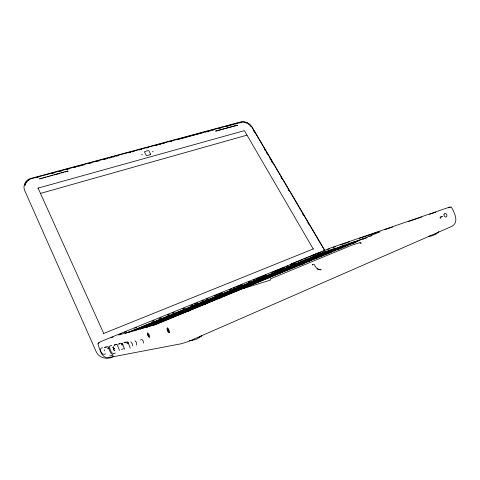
<?xml version="1.0" encoding="UTF-8"?>
<svg xmlns="http://www.w3.org/2000/svg" width="480" height="480" viewBox="0 0 480 480"><rect width="100%" height="100%" fill="white"/><g stroke="black" fill="none" stroke-linecap="round" stroke-linejoin="round"><path stroke-width="0.72" d="M68.058 171.924L67.878 170.898L39.444 178.92L42.276 178.152M37.968 188.142L244.392 130.65L313.278 249.036M152.604 151.44L152.838 151.884L153.324 151.752M141.744 154.41L141.978 154.866L142.47 154.728M169.044 332.766L169.416 331.89L169.026 330.084L168.114 328.41L167.202 327.858M103.608 333.51L313.44 248.874M27.156 181.41L25.746 183.246L24.978 185.352C25.464 182.13 28.104 179.622 31.164 178.74L241.386 122.082L245.046 122.088M320.34 252.294L311.766 255.63M438.912 231.588C436.218 234.522 432.258 236.208 428.292 236.31M311.886 255.588L320.22 252.342M347.1 246.12L347.454 245.79M104.124 349.734L104.556 350.916M147.564 333.132L147.63 335.406L149.124 337.326M132.384 346.02L132.276 343.74L130.818 341.778M28.122 180.696L29.088 179.982M136.662 345.078L136.566 342.756L135.066 340.758M149.19 337.512C149.952 336.114 148.92 333.618 147.498 332.952M143.274 343.098C143.952 341.688 142.5 338.448 140.49 339.978M167.28 328.05L166.938 328.86L167.298 330.516L168.132 332.046L168.972 332.568M169.248 332.622L169.65 332.34M342.708 247.374L343.248 247.122M331.044 251.472L356.238 241.074L364.44 238.254M327.246 252.324L346.488 244.392L354.354 241.686M327.156 251.688L344.694 244.974M316.842 258.084L331.884 252.126M317.97 256.854L328.746 252.396L336.702 249.69M314.586 257.526L325.11 253.182L332.784 250.566M314.868 256.734L332.532 249.972M304.686 262.326L315.738 257.754L323.568 255.108M300.498 264.828L313.068 259.608M312.678 256.992L328.158 250.626L335.424 248.13M301.62 262.86L312.408 258.402L319.962 255.846M313.206 256.434L326.526 251.154M198.888 337.86L201.762 335.688L196.716 339.066L191.934 340.482M302.292 261.894L320.088 255.084M291.072 267.93L302.406 263.238L310.104 260.658M300.39 262.032L317.628 255.432M288.348 268.314L299.4 263.748L306.834 261.246M300.708 261.552L314.232 256.194M277.122 273.678L288.75 268.86L296.304 266.346M289.422 267.18L307.356 260.316M287.82 267.18L305.184 260.538M380.166 231.75L157.614 323.562L152.262 325.542L118.626 335.016M274.752 273.906L286.086 269.22L293.382 266.784M287.922 266.79L301.65 261.348M276.258 272.586L287.232 268.056L294.324 265.674M262.812 279.564L274.752 274.626L282.156 272.184M274.968 272.448L292.458 265.758M435.882 234.054L436.2 233.88M274.842 272.148L288.78 266.622M260.82 279.63L272.448 274.83L279.6 272.46M248.142 285.606L260.406 280.536L267.642 278.166M262.776 278.118L274.026 273.48L280.98 271.158M261.816 277.842L279.432 271.104M261.45 277.632L275.604 272.022M246.546 285.498L258.48 280.572L265.47 278.274M233.094 291.804L245.682 286.596L252.75 284.304M248.964 283.788L260.502 279.03L267.312 276.774M221.004 297.612L296.622 266.388M231.912 291.516L244.158 286.458L250.986 284.232M248.358 283.356L259.5 278.772L266.1 276.576M234.822 289.59L246.654 284.712L253.308 282.528M247.74 283.248L262.116 277.548M217.65 298.164L230.586 292.812L237.462 290.61M234.576 289.008L245.994 284.304L252.456 282.174M204.732 304.326L219.006 298.44M233.7 289.002L248.304 283.212M216.906 297.684L229.476 292.494L236.13 290.346M201.792 304.692L215.088 299.196L221.766 297.078M220.332 295.542L232.47 290.538L238.962 288.426M220.47 294.792L232.17 289.974L238.476 287.91M188.004 311.226L202.674 305.178M219.312 294.894L234.156 289.008M201.516 304.014L214.422 298.686L220.89 296.622M185.508 311.4L199.176 305.742L205.644 303.726M205.482 301.638L217.932 296.502L224.25 294.474M206.016 300.714L218.016 295.776L224.154 293.79M190.254 307.89L203.028 302.622L209.166 300.672M204.57 300.93L219.66 294.948M185.718 310.506L198.978 305.034L205.248 303.06M153.114 325.62L153.462 325.446M99.228 342.774L97.788 343.554C99.708 348.846 101.166 358.62 108.978 357.552L181.44 343.71L188.4 341.514L449.7 227.28C459.828 223.908 455.238 213.948 451.344 206.994L450.852 207.066M169.506 317.172L183.132 311.55L189.186 309.672M191.208 306.786L203.514 301.716L209.478 299.808M174.636 314.298L187.752 308.892L193.692 307.032M189.462 307.122L204.804 301.038M176.028 313.008L188.658 307.806L194.436 305.982M146.388 327.51L182.838 312.474L189.084 310.554M158.61 320.88L172.086 315.324L177.816 313.554M173.964 313.464L189.57 307.278M160.47 319.386L173.43 314.052L179.016 312.312M158.07 319.974L173.946 313.68M133.926 331.008L156.012 321.924L161.52 320.25M144.51 325.926L157.818 320.448L163.194 318.804M141.768 326.658L157.914 320.25M128.142 332.634L141.81 327.012L146.964 325.464M334.026 251.274L334.482 251.076M140.352 329.136L166.866 318.234L172.698 316.458M113.538 356.442C107.766 360.066 99.234 358.302 96.288 351.9L24.66 190.452C22.5 185.604 25.584 179.694 30.726 178.488L240.852 121.914C244.962 121.068 249.36 123.246 251.634 126.678L324.888 250.926M125.376 333.348L141.462 326.988M121.512 349.536L123.546 348.678M114.522 350.316L114.012 350.472L114.138 350.82L114.24 350.376M113.73 347.01L113.268 347.202L113.538 347.514M125.916 341.982L123.948 342.804L127.788 341.874L130.254 348.084M113.574 347.424L112.752 347.322M122.79 343.572L121.434 344.136L121.806 345.102L123.096 344.802M128.262 342.258L126.876 342.834L127.26 343.824L128.61 343.506M114.06 348.324L113.724 348.864L114.186 348.672M113.904 348.738L113.442 348.93L113.316 348.582M114.132 348.948L113.436 349.188L113.802 349.482M111.696 345.33L109.158 346.386C110.238 348.804 111.018 355.518 115.434 353.046M116.1 344.346L114.054 345.198L117.126 344.454L119.478 350.388M119.856 343.572L118.566 344.106L122.232 343.218L124.638 349.284M108.936 348.288L107.682 348.81L108.642 348.588M154.152 325.152L186.396 311.928M343.914 246.846L356.67 241.8M337.248 249.936L339.324 249.078M340.704 248.508L342.78 247.656M363.246 239.208L367.194 237.576M353.628 243.24L355.68 242.394M102.48 347.694C98.016 347.742 102.06 356.79 105.444 353.76M106.284 346.788L104.556 347.502L108.072 346.65L110.658 352.986L113.262 355.23L109.662 355.944M111.066 337.818L113.136 336.972M119.34 334.44L121.404 333.594M124.164 332.466L126.234 331.62M134.718 328.188L136.782 327.348M302.454 259.632L105.696 339.534L98.856 342.516L98.706 343.188M303.816 259.074L307.218 257.688M308.58 257.13L315.384 254.352M316.746 253.794L321.21 252M152.07 321.486L154.152 320.634M159.192 318.606L161.268 317.76M167.31 315.258L169.386 314.406M172.158 313.272L174.234 312.426M182.766 308.97L184.848 308.118M190.854 305.628L192.93 304.782M194.316 304.212L197.778 302.796M201.486 301.314L203.568 300.462M206.088 299.4L208.17 298.548M214.398 296.004L216.48 295.152M216.738 295.074L222.288 292.806M229.638 289.77L231.714 288.924M233.1 288.354L235.176 287.508M236.562 286.938L240.024 285.528M240.318 285.438L242.394 284.586M248.334 282.126L250.41 281.28M253.182 280.146L255.258 279.294M256.644 278.73L258.726 277.878M259.038 277.782L265.968 274.95M271.884 272.502L273.96 271.65M274.29 271.548L277.422 270.234M277.758 270.126L279.84 269.28M280.194 269.1L282.27 268.254M282.612 268.146L284.694 267.294M286.422 266.556L287.808 265.986M290.58 264.858L292.656 264.006M293.01 263.892L295.092 263.04M369.828 236.49L370.476 236.232M344.16 247.08L344.832 246.816M313.728 259.332L317.046 258.138M297.318 266.106L299.31 265.35M322.884 251.322L324.492 250.692M327.762 249.432L329.646 248.7M371.19 235.962L371.772 235.752M333.114 247.44L335.382 246.702M340.2 245.01L349.41 241.842M359.328 238.434L378.546 231.876M384.834 229.674L392.694 227.016M408.216 221.64L421.704 217.05M429.468 214.332L435.858 212.19M448.452 207.822L449.568 207.444M440.256 217.164L442.368 216.462L439.992 217.464L440.424 218.496M299.964 265.134L303.216 264.066M360.03 243.594L361.104 243.33L360.702 242.334L351.432 245.34L270.108 279L270.522 280.056L243.966 288.348M219.528 298.26L221.43 297.672M203.19 304.998L205.278 304.368M187.068 311.73L189.066 311.136M40.476 193.398L247.014 135.144M43.692 177.768L45.81 177.192M47.226 176.808L49.35 176.232M50.76 175.848L52.884 175.272M54.3 174.888L59.958 173.352M61.368 172.968L63.492 172.392M64.908 172.014L67.734 171.246M36.15 177.81L38.31 177.228M52.026 173.526L54.192 172.944M59.244 171.576L61.41 170.994M66.462 169.632L68.628 169.044M73.686 167.682L75.846 167.1M78.738 166.32L80.904 165.738M82.344 165.348L84.51 164.76M89.562 163.398L91.728 162.816M96.78 161.448L98.946 160.866M103.998 159.504L107.61 158.532M109.056 158.142L111.216 157.554M112.662 157.164L114.828 156.582M116.274 156.192L118.44 155.61M128.544 152.88L130.71 152.298M132.15 151.908L134.316 151.32M139.368 149.958L141.534 149.376M146.586 148.014L148.752 147.426M155.25 145.674L157.416 145.092M158.862 144.702L161.028 144.114M162.468 143.73L164.634 143.142M169.686 141.78L171.852 141.198M176.904 139.83L180.516 138.858M181.956 138.468L187.734 136.908M189.18 136.518L191.34 135.936M192.786 135.546L194.952 134.964M196.398 134.574L198.564 133.986M200.004 133.602L202.17 133.014M205.056 132.234L210.834 130.68M212.274 130.29L214.44 129.702M219.492 128.34L221.658 127.758M226.716 126.396L230.322 125.418M231.768 125.028L233.934 124.446M235.374 124.056L237.54 123.474M238.986 123.084L241.152 122.496M192.75 340.32L189.186 340.716L189.648 340.674M108.33 347.736L108.816 347.622M113.586 347.046L112.986 347.268L113.4 347.55M113.34 347.478L113.304 347.112M113.79 349.44L113.76 349.074L113.886 349.422M313.554 264.564L314.262 264.384C315.216 267.33 317.922 269.94 321.174 269.766L318.978 269.694M449.91 207.432L450.36 207.372L450.162 206.904L331.086 247.776L291.09 263.868L291.24 264.24M357.372 241.566L357.882 241.602M244.8 122.502L246.822 123.174M318.462 269.496L316.998 268.896M247.002 122.652L249.048 123.828L251.952 126.888L324.786 250.41M248.706 124.254L249.786 125.196M167.43 329.364L168.072 330.144M168.174 330.3L168.816 331.236M168.066 329.226L168.18 331.392M147.726 334.344L148.296 335.076M148.392 335.22L148.968 336.096M148.272 334.23L148.416 336.228M250.326 125.67L251.034 126.618M253.662 130.95L254.424 132.234M264.66 149.604L265.416 150.894M266.55 152.82L267.312 154.11M269.964 158.61L270.72 159.9M271.482 161.184L272.616 163.116M280.956 177.27L281.718 178.554M288.162 189.492L288.918 190.782M302.568 213.942L303.324 215.226M307.872 222.948L308.634 224.232M38.01 187.932L103.686 333.36M113.88 348.456L114.012 348.804M114.294 350.412L114.42 350.76M237.54 125.592L237.126 125.292L215.58 131.136L237.288 125.16L237.54 125.592M312.654 264.366L312.264 264.45L312.474 264.984L312.87 264.906L312.654 264.366M150.138 154.692L147.096 155.526A0.792 0.642 22.9 0 1 146.07 155.082L144.618 152.286A0.792 0.636 22.7 0 1 144.978 151.464L148.02 150.636A0.786 0.636 23.1 0 1 149.04 151.08L150.498 153.864A0.792 0.636 23.3 0 1 150.138 154.692M444.018 214.386A1.914 1.392 67.3 0 0 445.836 217.086A1.914 1.392 67.3 0 0 446.496 214.266A1.914 1.392 67.3 0 0 444.018 214.386"/></g></svg>
